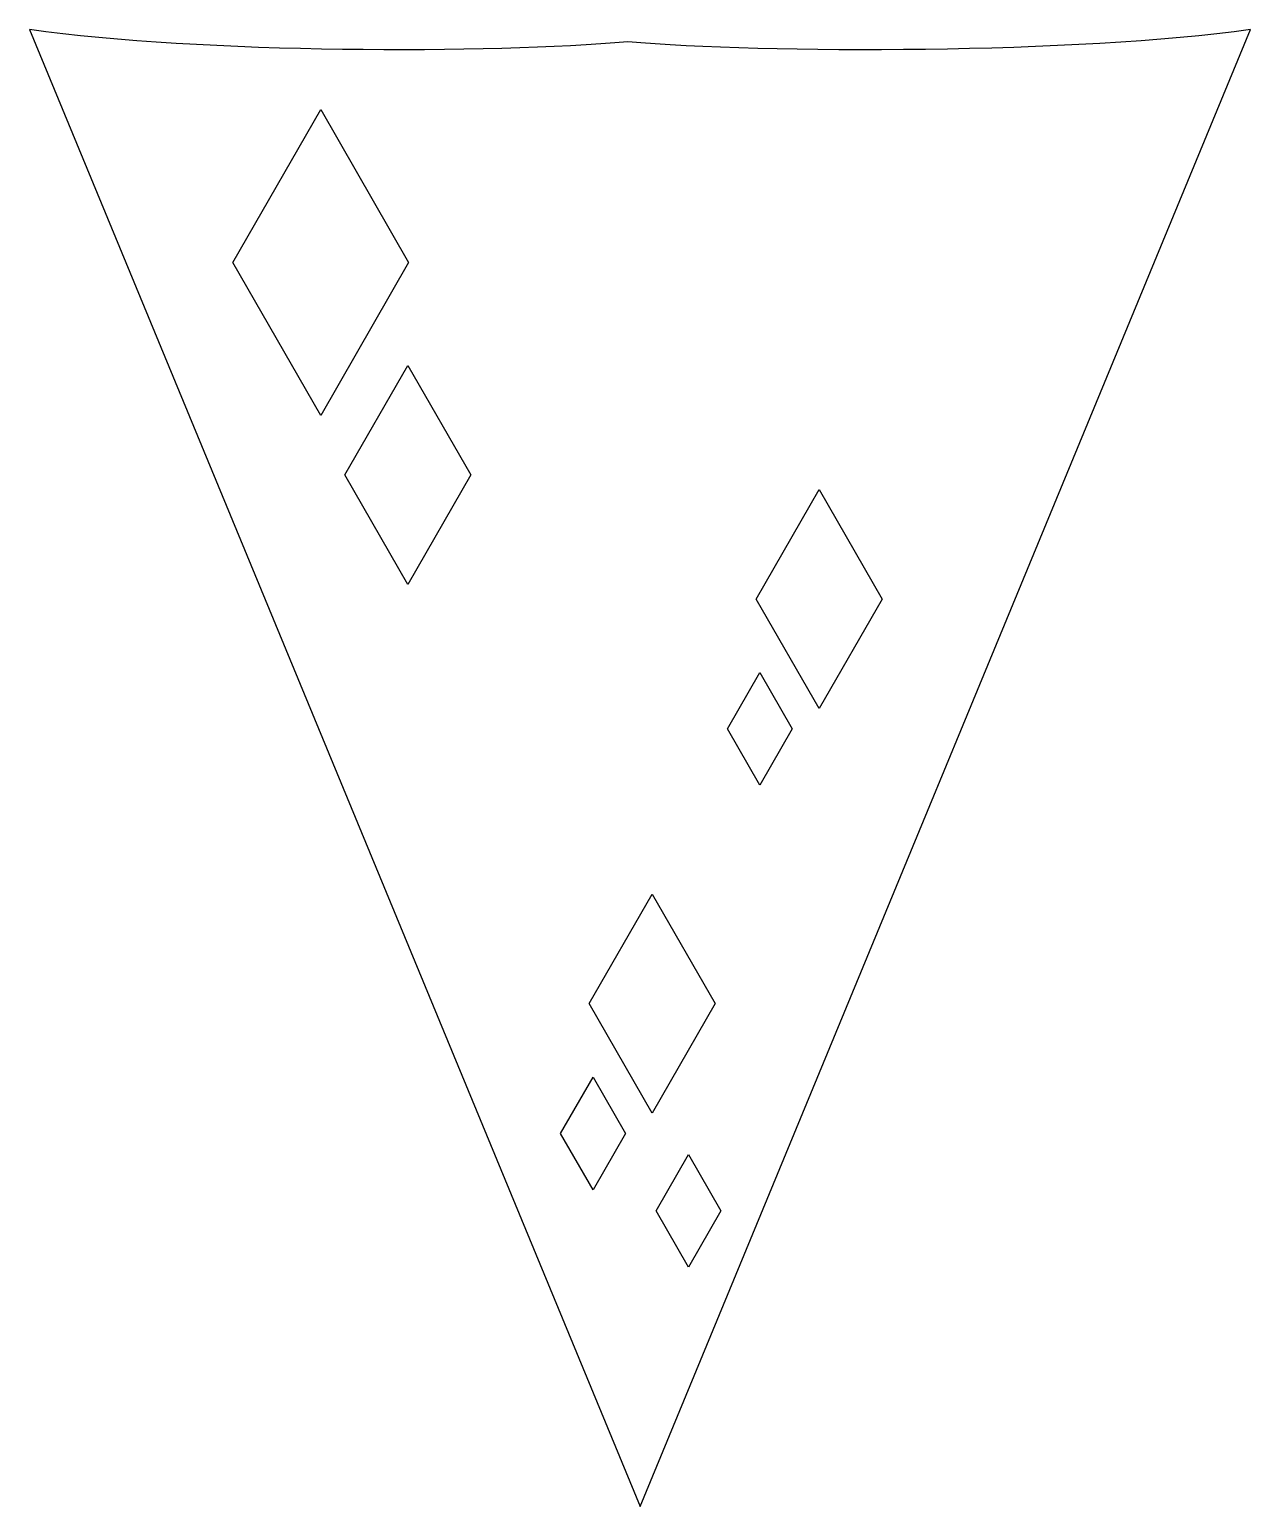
# Model space of a CAD drawing. Header units: centimetres. Extents: x -6.9 to 6.9, y -8.3 to 8.3.
import ezdxf

# ---------------------------------------------------------------- set-up
doc = ezdxf.new("R2010")
doc.units = ezdxf.units.CM
doc.header["$MEASUREMENT"] = 0
doc.layers.add('Camada 1', color=7, linetype='Continuous')

msp = doc.modelspace()

# ---------------------------------------------------------------- linework, layer by layer
at = {"layer": 'Camada 1'}
for points, knots in [([(-0.13731, 8.16184), (1.37171, 8.02465), (4.9384, 8.02465), (6.8588, 8.29903), (6.8588, 8.29903), (6.8588, 8.29903), (-0.00001, -8.29903), (-0.00001, -8.29903), (-0.00001, -8.29903), (-0.00001, -8.29903), (-6.85883, 8.29903), (-6.85883, 8.29903), (-6.85883, 8.29903), (-4.93843, 8.02468), (-1.6463, 8.02468), (-0.13731, 8.16184), (-0.13731, 8.16184), (-0.13731, 8.16184), (-0.13731, 8.16184), (-0.13731, 8.16184)], [0, 0, 0, 0, 0.16666667, 0.16666667, 0.16666667, 0.16666667, 0.33333333, 0.33333333, 0.33333333, 0.33333333, 0.5, 0.5, 0.5, 0.5, 0.66666667, 0.66666667, 0.66666667, 0.66666667, 1, 1, 1, 1]), ([(-3.5879, 3.96187), (-3.5879, 3.96187), (-2.5995, 5.68121), (-2.5995, 5.68121), (-2.5995, 5.68121), (-2.5995, 5.68121), (-3.5879, 7.40068), (-3.5879, 7.40068), (-3.5879, 7.40068), (-3.5879, 7.40068), (-4.57627, 5.68121), (-4.57627, 5.68121), (-4.57627, 5.68121), (-4.57627, 5.68121), (-3.5879, 3.96187), (-3.5879, 3.96187)], [0, 0, 0, 0, 0.2, 0.2, 0.2, 0.2, 0.4, 0.4, 0.4, 0.4, 0.6, 0.6, 0.6, 0.6, 1, 1, 1, 1]), ([(-2.60806, 2.06277), (-2.60806, 2.06277), (-1.90067, 3.29337), (-1.90067, 3.29337), (-1.90067, 3.29337), (-1.90067, 3.29337), (-2.60806, 4.52413), (-2.60806, 4.52413), (-2.60806, 4.52413), (-2.60806, 4.52413), (-3.31545, 3.29337), (-3.31545, 3.29337), (-3.31545, 3.29337), (-3.31545, 3.29337), (-2.60806, 2.06277), (-2.60806, 2.06277)], [0, 0, 0, 0, 0.2, 0.2, 0.2, 0.2, 0.4, 0.4, 0.4, 0.4, 0.6, 0.6, 0.6, 0.6, 1, 1, 1, 1]), ([(2.01177, 0.66773), (2.01177, 0.66773), (2.71916, 1.89836), (2.71916, 1.89836), (2.71916, 1.89836), (2.71916, 1.89836), (2.01177, 3.1291), (2.01177, 3.1291), (2.01177, 3.1291), (2.01177, 3.1291), (1.30441, 1.89836), (1.30441, 1.89836), (1.30441, 1.89836), (1.30441, 1.89836), (2.01177, 0.66773), (2.01177, 0.66773)], [0, 0, 0, 0, 0.2, 0.2, 0.2, 0.2, 0.4, 0.4, 0.4, 0.4, 0.6, 0.6, 0.6, 0.6, 1, 1, 1, 1]), ([(1.34624, -0.19349), (1.34624, -0.19349), (1.71031, 0.43966), (1.71031, 0.43966), (1.71031, 0.43966), (1.71031, 0.43966), (1.34624, 1.07294), (1.34624, 1.07294), (1.34624, 1.07294), (1.34624, 1.07294), (0.9822, 0.43966), (0.9822, 0.43966), (0.9822, 0.43966), (0.9822, 0.43966), (1.34624, -0.19349), (1.34624, -0.19349)], [0, 0, 0, 0, 0.2, 0.2, 0.2, 0.2, 0.4, 0.4, 0.4, 0.4, 0.6, 0.6, 0.6, 0.6, 1, 1, 1, 1]), ([(0.13776, -3.87763), (0.13776, -3.87763), (0.84515, -2.647), (0.84515, -2.647), (0.84515, -2.647), (0.84515, -2.647), (0.13776, -1.41637), (0.13776, -1.41637), (0.13776, -1.41637), (0.13776, -1.41637), (-0.56963, -2.647), (-0.56963, -2.647), (-0.56963, -2.647), (-0.56963, -2.647), (0.13776, -3.87763), (0.13776, -3.87763)], [0, 0, 0, 0, 0.2, 0.2, 0.2, 0.2, 0.4, 0.4, 0.4, 0.4, 0.6, 0.6, 0.6, 0.6, 1, 1, 1, 1]), ([(-0.52775, -4.73898), (-0.52775, -4.73898), (-0.16371, -4.10581), (-0.16371, -4.10581), (-0.16371, -4.10581), (-0.16371, -4.10581), (-0.52775, -3.47264), (-0.52775, -3.47264), (-0.52775, -3.47264), (-0.52775, -3.47264), (-0.89179, -4.10581), (-0.89179, -4.10581), (-0.89179, -4.10581), (-0.89179, -4.10581), (-0.52775, -4.73898), (-0.52775, -4.73898)], [0, 0, 0, 0, 0.2, 0.2, 0.2, 0.2, 0.4, 0.4, 0.4, 0.4, 0.6, 0.6, 0.6, 0.6, 1, 1, 1, 1]), ([(0.54561, -5.60983), (0.54561, -5.60983), (0.90965, -4.97689), (0.90965, -4.97689), (0.90965, -4.97689), (0.90965, -4.97689), (0.54561, -4.34353), (0.54561, -4.34353), (0.54561, -4.34353), (0.54561, -4.34353), (0.18154, -4.97689), (0.18154, -4.97689), (0.18154, -4.97689), (0.18154, -4.97689), (0.54561, -5.60983), (0.54561, -5.60983)], [0, 0, 0, 0, 0.2, 0.2, 0.2, 0.2, 0.4, 0.4, 0.4, 0.4, 0.6, 0.6, 0.6, 0.6, 1, 1, 1, 1])]:
    msp.add_open_spline(points, degree=3, knots=knots, dxfattribs=at)

doc.saveas('drawing.dxf')
